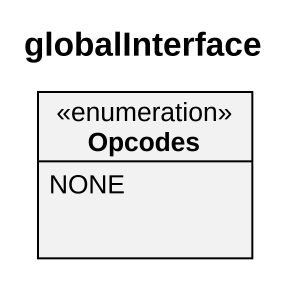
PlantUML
@startuml
title globalInterface
hide circle
hide empty members
enum Opcodes {
  NONE
}
@enduml
